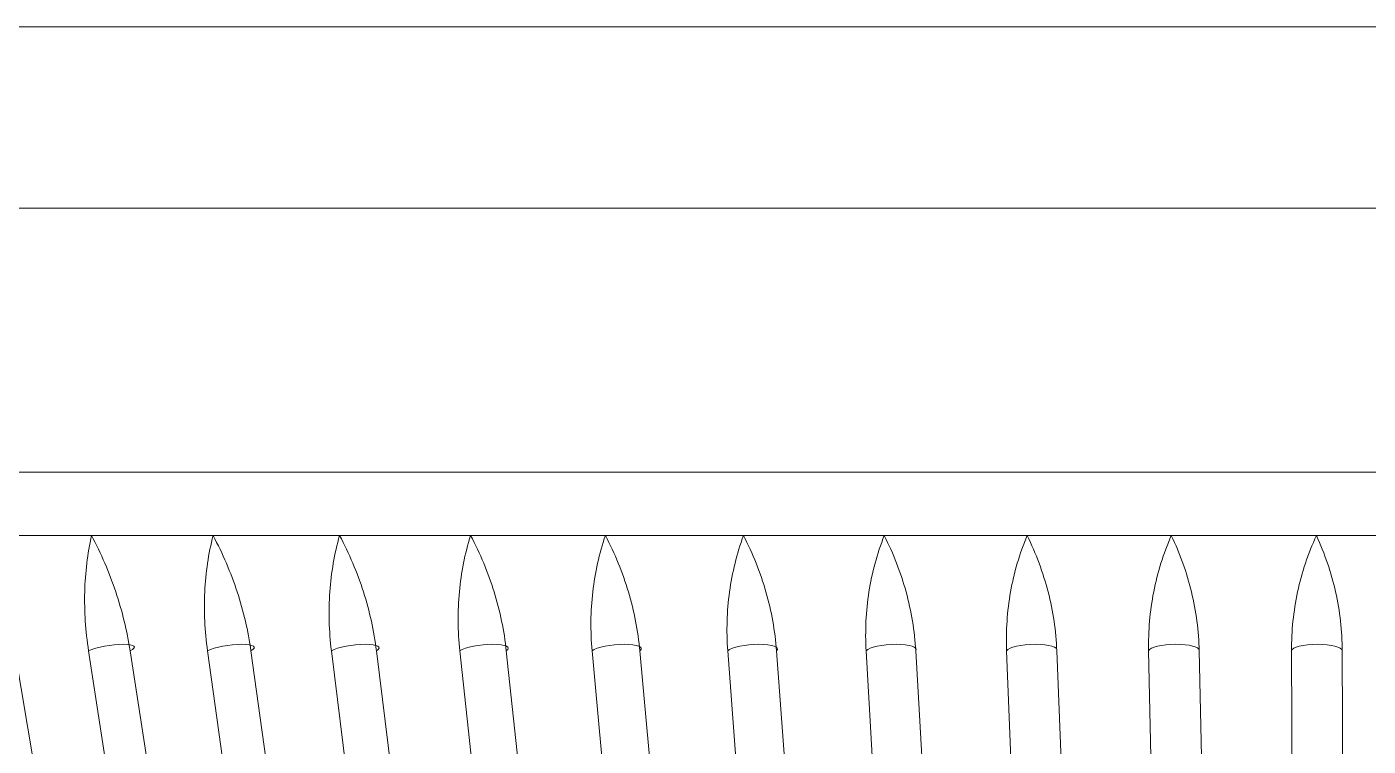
# Model space of a CAD drawing. Header units: inches. Extents: x 3268 to 7018, y 976 to 6708.
# Drawn here: x 5678.716 to 5679.244, y 3498.136 to 3498.419 of the extents above; entities that cross this region are included whole.
import ezdxf

# ---------------------------------------------------------------- set-up
doc = ezdxf.new("R2010")
doc.units = ezdxf.units.IN
doc.header["$MEASUREMENT"] = 0
doc.layers.add('G-IMPT', color=8, linetype='Continuous', lineweight=9)
doc.layers.add('Q-SPCQ', color=91, linetype='Continuous', lineweight=9)

# ---------------------------------------------------------------- blocks, each defined once
blk = doc.blocks.new('Main Locker for Revit - LKR-1_10_autocad_dwg_PRT-007-1-1-9311825-Overall Retail Plan Opt 2')
at = {"layer": 'G-IMPT', "color": 133}
blk.add_line((19.43056, -6.77175), (14.00791, -6.77175), dxfattribs=at)
blk = doc.blocks.new('Main Locker for Revit - LKR-1_10_autocad_dwg_PRT-007-1-1_DEFAULT-9311827-Overall Retail Plan Opt 2')
blk.add_blockref('Main Locker for Revit - LKR-1_10_autocad_dwg_PRT-007-1-1-9311825-Overall Retail Plan Opt 2', (0, 0))
blk = doc.blocks.new('Main Locker for Revit - LKR-1_10_autocad_dwg_ASY-003-9311829-Overall Retail Plan Opt 2')
blk.add_blockref('Main Locker for Revit - LKR-1_10_autocad_dwg_PRT-007-1-1_DEFAULT-9311827-Overall Retail Plan Opt 2', (0, 0))
blk = doc.blocks.new('Main Locker for Revit - LKR-1_10_autocad_dwg_PRT-004-1-9311836-Overall Retail Plan Opt 2')
at = {"layer": 'G-IMPT', "color": 133}
for p, q in [((-1.84127, -6.59634), (35.40473, -6.59634)), ((-1.84127, -6.66775), (35.40473, -6.66775)), ((35.40473, -6.66775), (-1.84127, -6.66775))]:
    blk.add_line(p, q, dxfattribs=at)
blk = doc.blocks.new('Main Locker for Revit - LKR-1_10_autocad_dwg_PRT-004-1$1$ATF-9311840-Overall Retail Plan Opt 2')
blk.add_blockref('Main Locker for Revit - LKR-1_10_autocad_dwg_PRT-004-1-9311836-Overall Retail Plan Opt 2', (0, 0))
blk = doc.blocks.new('Main Locker for Revit - LKR-1_10_autocad_dwg_7803S-BLK_7803S-BLK-9311896-Overall Retail Plan Opt 2')
at = {"layer": 'G-IMPT', "color": 133}
for p, q in [((16.22244, -6.79675), (16.17673, -6.79675)), ((16.17673, -6.79675), (16.22244, -6.79675)), ((16.27033, -6.79675), (16.22244, -6.79675)), ((16.22244, -6.79675), (16.27033, -6.79675)), ((16.32017, -6.79675), (16.27033, -6.79675)), ((16.27033, -6.79675), (16.32017, -6.79675)), ((16.37177, -6.79675), (16.32017, -6.79675)), ((16.32017, -6.79675), (16.37177, -6.79675)), ((16.42488, -6.79675), (16.37177, -6.79675)), ((16.37177, -6.79675), (16.42488, -6.79675)), ((16.47928, -6.79675), (16.42488, -6.79675)), ((16.42488, -6.79675), (16.47928, -6.79675)), ((16.53473, -6.79675), (16.47928, -6.79675)), ((16.47928, -6.79675), (16.53473, -6.79675)), ((16.59099, -6.79675), (16.53473, -6.79675)), ((16.53473, -6.79675), (16.59099, -6.79675)), ((16.6478, -6.79675), (16.59099, -6.79675)), ((16.59099, -6.79675), (16.6478, -6.79675)), ((16.70493, -6.79675), (16.6478, -6.79675)), ((16.6478, -6.79675), (16.70493, -6.79675)), ((16.71923, -6.79675), (16.70493, -6.79675)), ((16.70493, -6.79675), (16.71923, -6.79675)), ((16.76212, -6.79675), (16.71923, -6.79675)), ((16.71923, -6.79675), (16.76212, -6.79675))]:
    blk.add_line(p, q, dxfattribs=at)
at = {"layer": 'G-IMPT', "color": 133, "flags": 128}
for points in [[(16.25808, -7.23422), (16.22513, -7.03821), (16.19219, -6.8422)], [(16.19219, -6.8422), (16.22513, -7.03821), (16.25808, -7.23422)], [(16.28162, -7.23422), (16.25145, -7.03821), (16.22128, -6.8422)], [(16.22128, -6.8422), (16.25145, -7.03821), (16.28162, -7.23422)], [(16.29799, -7.23422), (16.26782, -7.03821), (16.23766, -6.8422)], [(16.23766, -6.8422), (16.26782, -7.03821), (16.29799, -7.23422)], [(16.32265, -7.23422), (16.29539, -7.03821), (16.26813, -6.8422)], [(16.26813, -6.8422), (16.29539, -7.03821), (16.32265, -7.23422)], [(16.33974, -7.23422), (16.31248, -7.03821), (16.28522, -6.8422)], [(16.28522, -6.8422), (16.31248, -7.03821), (16.33974, -7.23422)], [(16.36541, -7.23422), (16.34118, -7.03821), (16.31695, -6.8422)], [(16.31695, -6.8422), (16.34118, -7.03821), (16.36541, -7.23422)], [(16.38316, -7.23422), (16.35892, -7.03821), (16.33469, -6.8422)], [(16.33469, -6.8422), (16.35892, -7.03821), (16.38316, -7.23422)], [(16.40972, -7.23422), (16.38863, -7.03821), (16.36753, -6.8422)], [(16.36753, -6.8422), (16.38863, -7.03821), (16.40972, -7.23422)], [(16.42804, -7.23422), (16.40694, -7.03821), (16.38584, -6.8422)], [(16.38584, -6.8422), (16.40694, -7.03821), (16.42804, -7.23422)], [(16.45539, -7.23422), (16.43752, -7.03821), (16.41964, -6.8422)], [(16.41964, -6.8422), (16.43752, -7.03821), (16.45539, -7.23422)], [(16.4742, -7.23422), (16.45632, -7.03821), (16.43845, -6.8422)], [(16.43845, -6.8422), (16.45632, -7.03821), (16.4742, -7.23422)], [(16.50221, -7.23422), (16.48764, -7.03821), (16.47307, -6.8422)], [(16.47307, -6.8422), (16.48764, -7.03821), (16.50221, -7.23422)], [(16.52142, -7.23422), (16.50685, -7.03821), (16.49228, -6.8422)], [(16.49228, -6.8422), (16.50685, -7.03821), (16.52142, -7.23422)], [(16.54998, -7.23422), (16.53877, -7.03821), (16.52757, -6.8422)], [(16.52757, -6.8422), (16.53877, -7.03821), (16.54998, -7.23422)], [(16.56952, -7.23422), (16.55831, -7.03821), (16.54711, -6.8422)], [(16.54711, -6.8422), (16.55831, -7.03821), (16.56952, -7.23422)], [(16.59849, -7.23422), (16.5907, -7.03821), (16.58291, -6.8422)], [(16.58291, -6.8422), (16.5907, -7.03821), (16.59849, -7.23422)], [(16.61827, -7.23422), (16.61048, -7.03821), (16.60269, -6.8422)], [(16.60269, -6.8422), (16.61048, -7.03821), (16.61827, -7.23422)], [(16.64752, -7.23422), (16.64319, -7.03821), (16.63885, -6.8422)], [(16.63885, -6.8422), (16.64319, -7.03821), (16.64752, -7.23422)], [(16.66745, -7.23422), (16.66312, -7.03821), (16.65878, -6.8422)], [(16.65878, -6.8422), (16.66312, -7.03821), (16.66745, -7.23422)], [(16.69687, -7.23422), (16.69601, -7.03821), (16.69514, -6.8422)], [(16.69514, -6.8422), (16.69601, -7.03821), (16.69687, -7.23422)], [(16.71687, -7.23422), (16.716, -7.03821), (16.71513, -6.8422)], [(16.71513, -6.8422), (16.716, -7.03821), (16.71687, -7.23422)]]:
    blk.add_lwpolyline(points, dxfattribs=at)
at = {"layer": 'G-IMPT', "color": 133}
for centre, major_axis, ratio, start_param, end_param in [((16.22944, -6.84221), (0.00988, 0.00152), 0.211876, 0.942619, 2.507752), ((16.22944, -6.84221), (0.00988, 0.00152), 0.211876, 0.942619, 2.507752), ((16.22944, -6.84221), (0.00988, 0.00152), 0.211876, 5.660671, 7.225805), ((16.22944, -6.84221), (0.00988, 0.00152), 0.211876, 5.660671, 7.225805), ((16.27665, -6.84221), (0.0099, 0.00138), 0.221237, 1.009651, 2.574784), ((16.27665, -6.84221), (0.0099, 0.00138), 0.221237, 1.009651, 2.574784), ((16.27665, -6.84221), (0.0099, 0.00138), 0.221237, 5.727703, 7.292836), ((16.27665, -6.84221), (0.0099, 0.00138), 0.221237, 5.727703, 7.292836), ((16.3258, -6.84221), (0.00992, 0.00123), 0.22963, 1.07696, 2.642093), ((16.3258, -6.84221), (0.00992, 0.00123), 0.22963, 1.07696, 2.642093), ((16.3258, -6.84221), (0.00992, 0.00123), 0.22963, 5.795012, 7.360145), ((16.3258, -6.84221), (0.00992, 0.00123), 0.22963, 5.795012, 7.360145), ((16.37666, -6.84221), (0.00994, 0.00107), 0.23702, 1.144526, 2.709659), ((16.37666, -6.84221), (0.00994, 0.00107), 0.23702, 1.144526, 2.709659), ((16.37666, -6.84221), (0.00994, 0.00107), 0.23702, 5.862578, 7.427712), ((16.37666, -6.84221), (0.00994, 0.00107), 0.23702, 5.862578, 7.427712), ((16.42903, -6.84221), (0.00996, 0.00091), 0.243373, 1.212326, 2.777459), ((16.42903, -6.84221), (0.00996, 0.00091), 0.243373, 1.212326, 2.777459), ((16.42903, -6.84221), (0.00996, 0.00091), 0.243373, 5.930378, 7.495512), ((16.42903, -6.84221), (0.00996, 0.00091), 0.243373, 5.930378, 7.495512), ((16.48266, -6.84221), (0.00997, 0.00074), 0.248661, 1.280331, 2.845464), ((16.48266, -6.84221), (0.00997, 0.00074), 0.248661, 1.280331, 2.845464), ((16.48266, -6.84221), (0.00997, 0.00074), 0.248661, 5.998383, 7.563516), ((16.48266, -6.84221), (0.00997, 0.00074), 0.248661, 5.998383, 7.563516), ((16.53733, -6.84221), (0.00998, 0.00057), 0.252863, 1.348506, 2.913639), ((16.53733, -6.84221), (0.00998, 0.00057), 0.252863, 1.348506, 2.913639), ((16.53733, -6.84221), (0.00998, 0.00057), 0.252863, 6.066558, 7.631691), ((16.53733, -6.84221), (0.00998, 0.00057), 0.252863, 6.066558, 7.631691), ((16.59279, -6.84221), (0.00999, 0.0004), 0.255959, 1.416816, 2.981949), ((16.59279, -6.84221), (0.00999, 0.0004), 0.255959, 1.416816, 2.981949), ((16.59279, -6.84221), (0.00999, 0.0004), 0.255959, 6.134868, 7.700001), ((16.59279, -6.84221), (0.00999, 0.0004), 0.255959, 6.134868, 7.700001), ((16.64881, -6.84221), (0.01, 0.00022), 0.257935, 1.48522, 3.050354), ((16.64881, -6.84221), (0.01, 0.00022), 0.257935, 1.48522, 3.050354), ((16.64881, -6.84221), (0.01, 0.00022), 0.257935, 0, 1.48522), ((16.64881, -6.84221), (0.01, 0.00022), 0.257935, 0, 1.48522), ((16.70513, -6.84221), (0.01, 0.00004), 0.258784, 1.553678, 3.118812), ((16.70513, -6.84221), (0.01, 0.00004), 0.258784, 1.553678, 3.118812), ((16.70513, -6.84221), (0.01, 0.00004), 0.258784, 0, 1.553678), ((16.70513, -6.84221), (0.01, 0.00004), 0.258784, 0, 1.553678)]:
    blk.add_ellipse(centre, major_axis=major_axis, ratio=ratio, start_param=start_param, end_param=end_param, dxfattribs=at)
for points in [[(16.22128, -6.8422), (16.22008, -6.83437), (16.21906, -6.81879), (16.22084, -6.8039), (16.22244, -6.79675)], [(16.22244, -6.79675), (16.22084, -6.8039), (16.21906, -6.81879), (16.22008, -6.83437), (16.22128, -6.8422)], [(16.23766, -6.8422), (16.23645, -6.83437), (16.23265, -6.81879), (16.22624, -6.8039), (16.22244, -6.79675)], [(16.22244, -6.79675), (16.22624, -6.8039), (16.23265, -6.81879), (16.23645, -6.83437), (16.23766, -6.8422)], [(16.26813, -6.8422), (16.26704, -6.83437), (16.26632, -6.81879), (16.2685, -6.8039), (16.27033, -6.79675)], [(16.27033, -6.79675), (16.2685, -6.8039), (16.26632, -6.81879), (16.26704, -6.83437), (16.26813, -6.8422)], [(16.28522, -6.8422), (16.28413, -6.83437), (16.2805, -6.81879), (16.27414, -6.8039), (16.27033, -6.79675)], [(16.27033, -6.79675), (16.27414, -6.8039), (16.2805, -6.81879), (16.28413, -6.83437), (16.28522, -6.8422)], [(16.31695, -6.8422), (16.31598, -6.83437), (16.31555, -6.81879), (16.31813, -6.8039), (16.32017, -6.79675)], [(16.32017, -6.79675), (16.31813, -6.8039), (16.31555, -6.81879), (16.31598, -6.83437), (16.31695, -6.8422)], [(16.33469, -6.8422), (16.33372, -6.83437), (16.33028, -6.81879), (16.32398, -6.8039), (16.32017, -6.79675)], [(16.32017, -6.79675), (16.32398, -6.8039), (16.33028, -6.81879), (16.33372, -6.83437), (16.33469, -6.8422)], [(16.36753, -6.8422), (16.36669, -6.83437), (16.36656, -6.81879), (16.36952, -6.8039), (16.37177, -6.79675)], [(16.37177, -6.79675), (16.36952, -6.8039), (16.36656, -6.81879), (16.36669, -6.83437), (16.36753, -6.8422)], [(16.38584, -6.8422), (16.38499, -6.83437), (16.38176, -6.81879), (16.37556, -6.8039), (16.37177, -6.79675)], [(16.37177, -6.79675), (16.37556, -6.8039), (16.38176, -6.81879), (16.38499, -6.83437), (16.38584, -6.8422)], [(16.41964, -6.8422), (16.41893, -6.83437), (16.4191, -6.81879), (16.42243, -6.8039), (16.42488, -6.79675)], [(16.42488, -6.79675), (16.42243, -6.8039), (16.4191, -6.81879), (16.41893, -6.83437), (16.41964, -6.8422)], [(16.43845, -6.8422), (16.43773, -6.83437), (16.43471, -6.81879), (16.42863, -6.8039), (16.42488, -6.79675)], [(16.42488, -6.79675), (16.42863, -6.8039), (16.43471, -6.81879), (16.43773, -6.83437), (16.43845, -6.8422)], [(16.47307, -6.8422), (16.47249, -6.83437), (16.47296, -6.81879), (16.47665, -6.8039), (16.47928, -6.79675)], [(16.47928, -6.79675), (16.47665, -6.8039), (16.47296, -6.81879), (16.47249, -6.83437), (16.47307, -6.8422)], [(16.49228, -6.8422), (16.4917, -6.83437), (16.4889, -6.81879), (16.48298, -6.8039), (16.47928, -6.79675)], [(16.47928, -6.79675), (16.48298, -6.8039), (16.4889, -6.81879), (16.4917, -6.83437), (16.49228, -6.8422)], [(16.52757, -6.8422), (16.52713, -6.83437), (16.52789, -6.81879), (16.53192, -6.8039), (16.53473, -6.79675)], [(16.53473, -6.79675), (16.53192, -6.8039), (16.52789, -6.81879), (16.52713, -6.83437), (16.52757, -6.8422)], [(16.54711, -6.8422), (16.54666, -6.83437), (16.54411, -6.81879), (16.53836, -6.8039), (16.53473, -6.79675)], [(16.53473, -6.79675), (16.53836, -6.8039), (16.54411, -6.81879), (16.54666, -6.83437), (16.54711, -6.8422)], [(16.58291, -6.8422), (16.58261, -6.83437), (16.58366, -6.81879), (16.58801, -6.8039), (16.59099, -6.79675)], [(16.59099, -6.79675), (16.58801, -6.8039), (16.58366, -6.81879), (16.58261, -6.83437), (16.58291, -6.8422)], [(16.60269, -6.8422), (16.60237, -6.83437), (16.60008, -6.81879), (16.59453, -6.8039), (16.59099, -6.79675)], [(16.59099, -6.79675), (16.59453, -6.8039), (16.60008, -6.81879), (16.60237, -6.83437), (16.60269, -6.8422)], [(16.63885, -6.8422), (16.63868, -6.83437), (16.64002, -6.81879), (16.64468, -6.8039), (16.6478, -6.79675)], [(16.6478, -6.79675), (16.64468, -6.8039), (16.64002, -6.81879), (16.63868, -6.83437), (16.63885, -6.8422)], [(16.65878, -6.8422), (16.6586, -6.83437), (16.65656, -6.81879), (16.65125, -6.8039), (16.6478, -6.79675)], [(16.6478, -6.79675), (16.65125, -6.8039), (16.65656, -6.81879), (16.6586, -6.83437), (16.65878, -6.8422)], [(16.69514, -6.8422), (16.69511, -6.83437), (16.69673, -6.81879), (16.70167, -6.8039), (16.70493, -6.79675)], [(16.70493, -6.79675), (16.70167, -6.8039), (16.69673, -6.81879), (16.69511, -6.83437), (16.69514, -6.8422)], [(16.71513, -6.8422), (16.71509, -6.83437), (16.71333, -6.81879), (16.70826, -6.8039), (16.70493, -6.79675)], [(16.70493, -6.79675), (16.70826, -6.8039), (16.71333, -6.81879), (16.71509, -6.83437), (16.71513, -6.8422)]]:
    blk.add_open_spline(points, degree=3, dxfattribs=at)
blk = doc.blocks.new('Main Locker for Revit - LKR-1_10_autocad_dwg_LKR-1_10_A-9311910-Overall Retail Plan Opt 2')
for name in ['Main Locker for Revit - LKR-1_10_autocad_dwg_PRT-004-1$1$ATF-9311840-Overall Retail Plan Opt 2', 'Main Locker for Revit - LKR-1_10_autocad_dwg_ASY-003-9311829-Overall Retail Plan Opt 2', 'Main Locker for Revit - LKR-1_10_autocad_dwg_7803S-BLK_7803S-BLK-9311896-Overall Retail Plan Opt 2']:
    blk.add_blockref(name, (0, 0))
blk = doc.blocks.new('Main Locker for Revit - LKR-1_10_autocad_dwg-9311801-Overall Retail Plan Opt 2')
blk.add_blockref('Main Locker for Revit - LKR-1_10_autocad_dwg_LKR-1_10_A-9311910-Overall Retail Plan Opt 2', (0, 0))
blk = doc.blocks.new('Main Locker for Revit - Main Locker for Revit-9311911-Overall Retail Plan Opt 2')
blk.add_blockref('Main Locker for Revit - LKR-1_10_autocad_dwg-9311801-Overall Retail Plan Opt 2', (1.96927, -15.58225))
blk = doc.blocks.new('Arch_5 Points - Units and Amenities_v2022_rvt-1-Overall Retail Plan Opt 2')
at = {"layer": 'Q-SPCQ', "color": 133, "lineweight": 9}
blk.add_blockref('Main Locker for Revit - Main Locker for Revit-9311911-Overall Retail Plan Opt 2', (5660.54965, 3520.59758), dxfattribs=at)

msp = doc.modelspace()

# ---------------------------------------------------------------- block references
at = {"lineweight": 5}
msp.add_blockref('Arch_5 Points - Units and Amenities_v2022_rvt-1-Overall Retail Plan Opt 2', (0, 0), dxfattribs=at)

doc.saveas('drawing.dxf')
